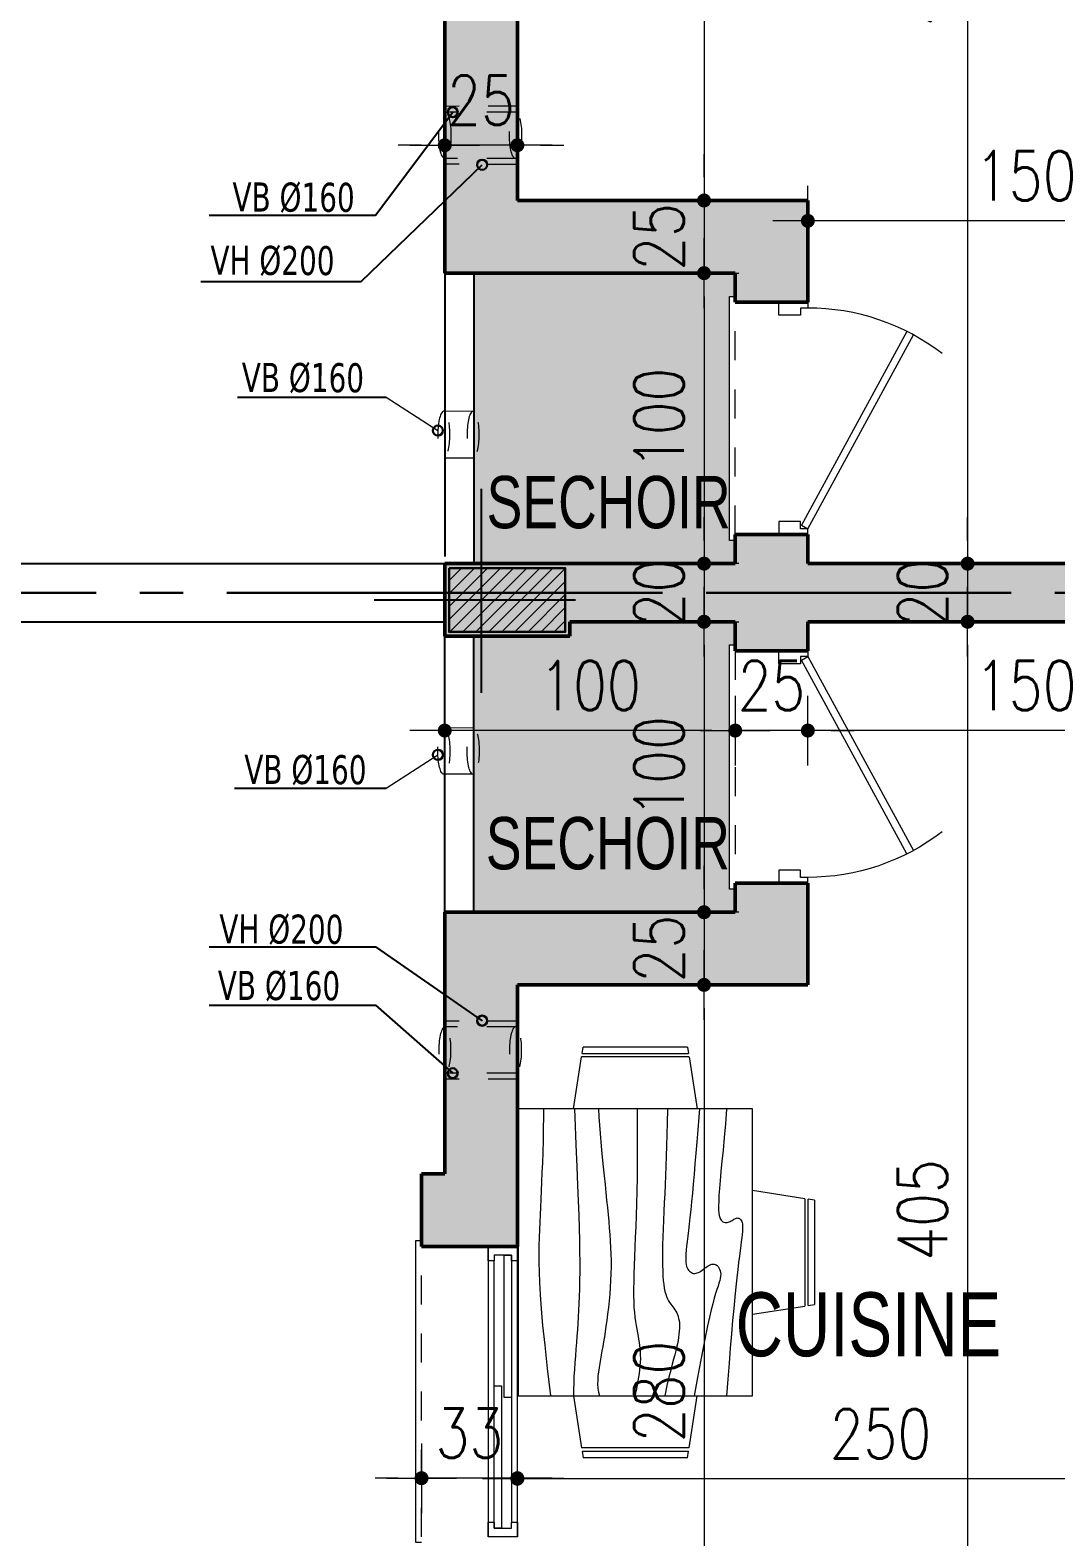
# Model space of a CAD drawing. Header units: millimetres. Extents: x 906 to 2589, y -1235 to -637.
# Drawn here: x 2549.24 to 2552.77, y -1223.86 to -1218.68 of the extents above; entities that cross this region are included whole.
import ezdxf

# ---------------------------------------------------------------- set-up
doc = ezdxf.new("R2010")
doc.units = ezdxf.units.MM
for name, pattern in [('AXES', [2, 1.25, -0.25, 0.25, -0.25]), ('CACHE', [0.375, 0.25, -0.125]), ('HIDDEN', [0.375, 0.25, -0.125])]:
    doc.linetypes.add(name, pattern=pattern)
doc.layers.get('DEFPOINTS').update_dxf_attribs({"color": 255, "lineweight": 13})
for name, color, linetype, lineweight in [('A-signe', 7, 'Continuous', 9), ('APPUITS', 7, 'Continuous', 18), ('AXE LIMITE', 1, 'AXES', 30), ('DIM.', 4, 'Continuous', 25), ('Extracteur cuisine 300m3', 7, 'Continuous', 20), ('GARD- CORP', 7, 'Continuous', 25), ('interrompu', 7, 'HIDDEN', 15), ('MENUISERIE', 7, 'Continuous', 13), ('MEUBLE', 35, 'Continuous', 15), ('MUR 0.25', 7, 'Continuous', 25), ('MUR 0.3', 7, 'Continuous', 30), ('MUR 0.5', 7, 'Continuous', 50), ('POTEAUX ARCH', 7, 'Continuous', 30), ('POTEAUX HACHURE', 7, 'Continuous', 15), ('TEXTE', 7, 'Continuous', 20)]:
    doc.layers.add(name, color=color, linetype=linetype, lineweight=lineweight)
for name, color, linetype in [('AXE', 7, 'AXES'), ('teinte 5', 200, 'Continuous'), ('TEINTE 6', 181, 'Continuous'), ('TEINTE SC', 254, 'Continuous')]:
    doc.layers.add(name, color=color, linetype=linetype)
doc.styles.add('atef', font='romans.shx', dxfattribs={"width": 0.8})
doc.styles.add('COTE', font='verdana.ttf', dxfattribs={"width": 0.7})
doc.styles.add('STYLE4', font='swisscl.ttf')
doc.dimstyles.new('COTEXT', dxfattribs={"dimscale": 0, "dimtxt": 0.17, "dimasz": 0.08, "dimexe": 0.015, "dimexo": 0.015, "dimgap": 0.07, "dimtad": 1, "dimdec": 0, "dimlfac": 100, "dimzin": 0, "dimdsep": 46, "dimtxsty": 'atef', "dimblk": 'SIG2', "dimcen": 0.15, "dimse1": 1, "dimse2": 1, "dimclrd": 256, "dimclre": 6, "dimclrt": 2, "dimadec": 0, "dimazin": 0, "dimtfac": 0.5, "dimtdec": 0, "dimtix": 1, "dimtmove": 2, "dimatfit": 1, "dimldrblk": 'SIG2', "dimfxl": 0.18, "dimtolj": 1, "dimtzin": 0, "dimlwd": 18, "dimarcsym": 0})

# ---------------------------------------------------------------- blocks, each defined once
blk = doc.blocks.new('P - 0.80')
at = {"layer": 'MENUISERIE'}
for points in [[(-0.6991, 0.3412), (-0.0325, -0.0217), (-0.02, 0), (-0.6875, 0.3633)], [(-0.8, 0), (-0.78, 0), (-0.78, -0.025), (-0.755, -0.025), (-0.755, -0.1), (-0.8, -0.1)], [(0, 0), (-0.02, 0), (-0.02, -0.025), (-0.045, -0.025), (-0.045, -0.1), (0, -0.1)]]:
    blk.add_lwpolyline(points, dxfattribs=at)
blk.add_arc((-0.02, 0), 0.76, 142.5454, 180, dxfattribs=at)
blk = doc.blocks.new('SIG2')
at = {"layer": 'A-signe'}
for p, q in [((0, 1.5), (0, 0.5)), ((-1.5, 0), (-0.5, 0)), ((-0.5, 0), (0.5, 0)), ((0, 0.5), (0, -0.5)), ((0.5, 0), (1.5, 0)), ((0, -0.5), (0, -1.5))]:
    blk.add_line(p, q, dxfattribs=at)
at = {"layer": 'A-signe', "const_width": 0.3}
blk.add_lwpolyline([(-0.15, 0, 1), (0.15, 0, 1)], format="xyb", close=True, dxfattribs=at)
blk = doc.blocks.new('*D1193')
at = {"layer": 'DEFPOINTS', "color": 0, "transparency": 16777216}
for p in [(2551.1229, -1216.464), (2552.4627, -1220.514), (2552.6628, -1220.514)]:
    blk.add_point(p, dxfattribs=at)
at = {"layer": 'DIM.', "lineweight": 18, "transparency": 16777216}
blk.add_line((2552.4627, -1216.544), (2552.4627, -1220.434), dxfattribs=at)
at = {"layer": 'DIM.', "lineweight": 18, "transparency": 16777216, "xscale": 0.08, "yscale": 0.08, "zscale": 0.08}
for p, rotation in [((2552.4627, -1216.464), 90), ((2552.4627, -1220.514), 270)]:
    blk.add_blockref('SIG2', p, dxfattribs=dict(at, rotation=rotation))
at = {"layer": 'DIM.', "color": 2, "transparency": 16777216, "insert": (2552.3077, -1218.489), "char_height": 0.17, "attachment_point": 5, "rotation": 90, "style": 'atef'}
blk.add_mtext('\\A1;405', dxfattribs=at)
blk = doc.blocks.new('*D1194')
at = {"layer": 'DEFPOINTS', "color": 0, "transparency": 16777216}
for p in [(2552.6628, -1220.514), (2552.4627, -1220.714), (2552.7114, -1220.714)]:
    blk.add_point(p, dxfattribs=at)
at = {"layer": 'DIM.', "lineweight": 18, "transparency": 16777216}
for p, q in [((2552.4627, -1220.434), (2552.4627, -1220.354)), ((2552.4627, -1220.514), (2552.4627, -1220.714)), ((2552.4627, -1220.794), (2552.4627, -1220.874))]:
    blk.add_line(p, q, dxfattribs=at)
at = {"layer": 'DIM.', "lineweight": 18, "transparency": 16777216, "xscale": 0.08, "yscale": 0.08, "zscale": 0.08}
for p, rotation in [((2552.4627, -1220.514), 270), ((2552.4627, -1220.714), 90)]:
    blk.add_blockref('SIG2', p, dxfattribs=dict(at, rotation=rotation))
at = {"layer": 'DIM.', "color": 2, "transparency": 16777216, "insert": (2552.3077, -1220.614), "char_height": 0.17, "attachment_point": 5, "rotation": 90, "style": 'atef'}
blk.add_mtext('\\A1;20', dxfattribs=at)
blk = doc.blocks.new('*D1195')
at = {"layer": 'DEFPOINTS', "color": 0, "transparency": 16777216}
for p in [(2552.7114, -1220.714), (2551.3681, -1224.764), (2552.4627, -1224.764)]:
    blk.add_point(p, dxfattribs=at)
at = {"layer": 'DIM.', "lineweight": 18, "transparency": 16777216}
blk.add_line((2552.4627, -1220.794), (2552.4627, -1224.684), dxfattribs=at)
at = {"layer": 'DIM.', "lineweight": 18, "transparency": 16777216, "xscale": 0.08, "yscale": 0.08, "zscale": 0.08}
for p, rotation in [((2552.4627, -1220.714), 90), ((2552.4627, -1224.764), 270)]:
    blk.add_blockref('SIG2', p, dxfattribs=dict(at, rotation=rotation))
at = {"layer": 'DIM.', "color": 2, "transparency": 16777216, "insert": (2552.3077, -1222.739), "char_height": 0.17, "attachment_point": 5, "rotation": 90, "style": 'atef'}
blk.add_mtext('\\A1;405', dxfattribs=at)
blk = doc.blocks.new('*D1198')
at = {"layer": 'DEFPOINTS', "color": 0, "transparency": 16777216}
for p in [(2550.6628, -1219.0738), (2550.9128, -1219.264), (2550.6628, -1219.514)]:
    blk.add_point(p, dxfattribs=at)
at = {"layer": 'DIM.', "lineweight": 18, "transparency": 16777216}
for p, q in [((2550.5828, -1219.0738), (2550.5028, -1219.0738)), ((2550.9128, -1219.0738), (2550.6628, -1219.0738)), ((2550.9928, -1219.0738), (2551.0728, -1219.0738))]:
    blk.add_line(p, q, dxfattribs=at)
at = {"layer": 'DIM.', "lineweight": 18, "transparency": 16777216, "xscale": 0.08, "yscale": 0.08, "zscale": 0.08}
blk.add_blockref('SIG2', (2550.6628, -1219.0738), dxfattribs=at)
at = {"layer": 'DIM.', "lineweight": 18, "transparency": 16777216, "xscale": 0.08, "yscale": 0.08, "zscale": 0.08, "rotation": 180}
blk.add_blockref('SIG2', (2550.9128, -1219.0738), dxfattribs=at)
at = {"layer": 'DIM.', "color": 2, "transparency": 16777216, "insert": (2550.7878, -1218.9188), "char_height": 0.17, "attachment_point": 5, "style": 'atef'}
blk.add_mtext('\\A1;25', dxfattribs=at)
blk = doc.blocks.new('*D1250')
at = {"layer": 'DEFPOINTS', "color": 0, "transparency": 16777216}
for p in [(2551.9128, -1220.714), (2553.4128, -1220.941), (2551.9128, -1221.0886)]:
    blk.add_point(p, dxfattribs=at)
at = {"layer": 'DIM.', "lineweight": 18, "transparency": 16777216}
blk.add_line((2553.3328, -1221.0886), (2551.9928, -1221.0886), dxfattribs=at)
at = {"layer": 'DIM.', "lineweight": 18, "transparency": 16777216, "xscale": 0.08, "yscale": 0.08, "zscale": 0.08, "rotation": 180}
blk.add_blockref('SIG2', (2551.9128, -1221.0886), dxfattribs=at)
at = {"layer": 'DIM.', "lineweight": 18, "transparency": 16777216, "xscale": 0.08, "yscale": 0.08, "zscale": 0.08}
blk.add_blockref('SIG2', (2553.4128, -1221.0886), dxfattribs=at)
at = {"layer": 'DIM.', "color": 2, "transparency": 16777216, "insert": (2552.6628, -1220.9336), "char_height": 0.17, "attachment_point": 5, "style": 'atef'}
blk.add_mtext('\\A1;150', dxfattribs=at)
blk = doc.blocks.new('*D1251')
at = {"layer": 'DEFPOINTS', "color": 0, "transparency": 16777216}
for p in [(2551.6628, -1220.714), (2551.9128, -1220.714), (2551.6628, -1221.0886)]:
    blk.add_point(p, dxfattribs=at)
at = {"layer": 'DIM.', "lineweight": 18, "transparency": 16777216}
for p, q in [((2551.5828, -1221.0886), (2551.5028, -1221.0886)), ((2551.9128, -1221.0886), (2551.6628, -1221.0886)), ((2551.9928, -1221.0886), (2552.0728, -1221.0886))]:
    blk.add_line(p, q, dxfattribs=at)
at = {"layer": 'DIM.', "lineweight": 18, "transparency": 16777216, "xscale": 0.08, "yscale": 0.08, "zscale": 0.08}
blk.add_blockref('SIG2', (2551.6628, -1221.0886), dxfattribs=at)
at = {"layer": 'DIM.', "lineweight": 18, "transparency": 16777216, "xscale": 0.08, "yscale": 0.08, "zscale": 0.08, "rotation": 180}
blk.add_blockref('SIG2', (2551.9128, -1221.0886), dxfattribs=at)
at = {"layer": 'DIM.', "color": 2, "transparency": 16777216, "insert": (2551.7878, -1220.9336), "char_height": 0.17, "attachment_point": 5, "style": 'atef'}
blk.add_mtext('\\A1;25', dxfattribs=at)
blk = doc.blocks.new('*D1138')
at = {"layer": 'DEFPOINTS', "color": 0, "transparency": 16777216}
for p in [(2551.6628, -1220.6641), (2550.6628, -1220.714), (2550.6628, -1221.0886)]:
    blk.add_point(p, dxfattribs=at)
at = {"layer": 'DIM.', "lineweight": 18, "transparency": 16777216}
blk.add_line((2551.5828, -1221.0886), (2550.7428, -1221.0886), dxfattribs=at)
at = {"layer": 'DIM.', "lineweight": 18, "transparency": 16777216, "xscale": 0.08, "yscale": 0.08, "zscale": 0.08, "rotation": 180}
blk.add_blockref('SIG2', (2550.6628, -1221.0886), dxfattribs=at)
at = {"layer": 'DIM.', "lineweight": 18, "transparency": 16777216, "xscale": 0.08, "yscale": 0.08, "zscale": 0.08}
blk.add_blockref('SIG2', (2551.6628, -1221.0886), dxfattribs=at)
at = {"layer": 'DIM.', "color": 2, "transparency": 16777216, "insert": (2551.1628, -1220.9336), "char_height": 0.17, "attachment_point": 5, "style": 'atef'}
blk.add_mtext('\\A1;100', dxfattribs=at)
blk = doc.blocks.new('*D1295')
at = {"layer": 'DEFPOINTS', "color": 0, "transparency": 16777216}
for p in [(2551.342, -1216.464), (2551.4128, -1219.264), (2551.5554, -1219.264)]:
    blk.add_point(p, dxfattribs=at)
at = {"layer": 'DIM.', "lineweight": 18, "transparency": 16777216}
blk.add_line((2551.5554, -1216.544), (2551.5554, -1219.184), dxfattribs=at)
at = {"layer": 'DIM.', "lineweight": 18, "transparency": 16777216, "xscale": 0.08, "yscale": 0.08, "zscale": 0.08}
for p, rotation in [((2551.5554, -1216.464), 90), ((2551.5554, -1219.264), 270)]:
    blk.add_blockref('SIG2', p, dxfattribs=dict(at, rotation=rotation))
at = {"layer": 'DIM.', "color": 2, "transparency": 16777216, "insert": (2551.4004, -1217.864), "char_height": 0.17, "attachment_point": 5, "rotation": 90, "style": 'atef'}
blk.add_mtext('\\A1;280', dxfattribs=at)
blk = doc.blocks.new('*D1296')
at = {"layer": 'DEFPOINTS', "color": 0, "transparency": 16777216}
for p in [(2551.4128, -1219.264), (2551.3723, -1219.514), (2551.5554, -1219.514)]:
    blk.add_point(p, dxfattribs=at)
at = {"layer": 'DIM.', "lineweight": 18, "transparency": 16777216}
for p, q in [((2551.5554, -1219.184), (2551.5554, -1219.104)), ((2551.5554, -1219.264), (2551.5554, -1219.514)), ((2551.5554, -1219.594), (2551.5554, -1219.674))]:
    blk.add_line(p, q, dxfattribs=at)
at = {"layer": 'DIM.', "lineweight": 18, "transparency": 16777216, "xscale": 0.08, "yscale": 0.08, "zscale": 0.08}
for p, rotation in [((2551.5554, -1219.264), 270), ((2551.5554, -1219.514), 90)]:
    blk.add_blockref('SIG2', p, dxfattribs=dict(at, rotation=rotation))
at = {"layer": 'DIM.', "color": 2, "transparency": 16777216, "insert": (2551.4004, -1219.389), "char_height": 0.17, "attachment_point": 5, "rotation": 90, "style": 'atef'}
blk.add_mtext('\\A1;25', dxfattribs=at)
blk = doc.blocks.new('*D1297')
at = {"layer": 'DEFPOINTS', "color": 0, "transparency": 16777216}
for p in [(2551.3723, -1219.514), (2551.5554, -1220.514), (2551.6628, -1220.514)]:
    blk.add_point(p, dxfattribs=at)
at = {"layer": 'DIM.', "lineweight": 18, "transparency": 16777216}
blk.add_line((2551.5554, -1219.594), (2551.5554, -1220.434), dxfattribs=at)
at = {"layer": 'DIM.', "lineweight": 18, "transparency": 16777216, "xscale": 0.08, "yscale": 0.08, "zscale": 0.08}
for p, rotation in [((2551.5554, -1219.514), 90), ((2551.5554, -1220.514), 270)]:
    blk.add_blockref('SIG2', p, dxfattribs=dict(at, rotation=rotation))
at = {"layer": 'DIM.', "color": 2, "transparency": 16777216, "insert": (2551.4004, -1220.014), "char_height": 0.17, "attachment_point": 5, "rotation": 90, "style": 'atef'}
blk.add_mtext('\\A1;100', dxfattribs=at)
blk = doc.blocks.new('*D1298')
at = {"layer": 'DEFPOINTS', "color": 0, "transparency": 16777216}
for p in [(2551.6628, -1220.514), (2551.5554, -1220.714), (2551.6628, -1220.714)]:
    blk.add_point(p, dxfattribs=at)
at = {"layer": 'DIM.', "lineweight": 18, "transparency": 16777216}
for p, q in [((2551.5554, -1220.434), (2551.5554, -1220.354)), ((2551.5554, -1220.514), (2551.5554, -1220.714)), ((2551.5554, -1220.794), (2551.5554, -1220.874))]:
    blk.add_line(p, q, dxfattribs=at)
at = {"layer": 'DIM.', "lineweight": 18, "transparency": 16777216, "xscale": 0.08, "yscale": 0.08, "zscale": 0.08}
for p, rotation in [((2551.5554, -1220.514), 270), ((2551.5554, -1220.714), 90)]:
    blk.add_blockref('SIG2', p, dxfattribs=dict(at, rotation=rotation))
at = {"layer": 'DIM.', "color": 2, "transparency": 16777216, "insert": (2551.4004, -1220.614), "char_height": 0.17, "attachment_point": 5, "rotation": 90, "style": 'atef'}
blk.add_mtext('\\A1;20', dxfattribs=at)
blk = doc.blocks.new('*D1299')
at = {"layer": 'DEFPOINTS', "color": 0, "transparency": 16777216}
for p in [(2551.6628, -1220.714), (2551.5554, -1221.714), (2551.6628, -1221.714)]:
    blk.add_point(p, dxfattribs=at)
at = {"layer": 'DIM.', "lineweight": 18, "transparency": 16777216}
blk.add_line((2551.5554, -1220.794), (2551.5554, -1221.634), dxfattribs=at)
at = {"layer": 'DIM.', "lineweight": 18, "transparency": 16777216, "xscale": 0.08, "yscale": 0.08, "zscale": 0.08}
for p, rotation in [((2551.5554, -1220.714), 90), ((2551.5554, -1221.714), 270)]:
    blk.add_blockref('SIG2', p, dxfattribs=dict(at, rotation=rotation))
at = {"layer": 'DIM.', "color": 2, "transparency": 16777216, "insert": (2551.4004, -1221.214), "char_height": 0.17, "attachment_point": 5, "rotation": 90, "style": 'atef'}
blk.add_mtext('\\A1;100', dxfattribs=at)
blk = doc.blocks.new('*D1300')
at = {"layer": 'DEFPOINTS', "color": 0, "transparency": 16777216}
for p in [(2551.6628, -1221.714), (2551.5554, -1221.964), (2551.6957, -1221.964)]:
    blk.add_point(p, dxfattribs=at)
at = {"layer": 'DIM.', "lineweight": 18, "transparency": 16777216}
for p, q in [((2551.5554, -1221.634), (2551.5554, -1221.554)), ((2551.5554, -1221.714), (2551.5554, -1221.964)), ((2551.5554, -1222.044), (2551.5554, -1222.124))]:
    blk.add_line(p, q, dxfattribs=at)
at = {"layer": 'DIM.', "lineweight": 18, "transparency": 16777216, "xscale": 0.08, "yscale": 0.08, "zscale": 0.08}
for p, rotation in [((2551.5554, -1221.714), 270), ((2551.5554, -1221.964), 90)]:
    blk.add_blockref('SIG2', p, dxfattribs=dict(at, rotation=rotation))
at = {"layer": 'DIM.', "color": 2, "transparency": 16777216, "insert": (2551.4004, -1221.839), "char_height": 0.17, "attachment_point": 5, "rotation": 90, "style": 'atef'}
blk.add_mtext('\\A1;25', dxfattribs=at)
blk = doc.blocks.new('*D1301')
at = {"layer": 'DEFPOINTS', "color": 0, "transparency": 16777216}
for p in [(2551.6957, -1221.964), (2551.5554, -1224.764), (2551.727, -1224.764)]:
    blk.add_point(p, dxfattribs=at)
at = {"layer": 'DIM.', "lineweight": 18, "transparency": 16777216}
blk.add_line((2551.5554, -1222.044), (2551.5554, -1224.684), dxfattribs=at)
at = {"layer": 'DIM.', "lineweight": 18, "transparency": 16777216, "xscale": 0.08, "yscale": 0.08, "zscale": 0.08}
for p, rotation in [((2551.5554, -1221.964), 90), ((2551.5554, -1224.764), 270)]:
    blk.add_blockref('SIG2', p, dxfattribs=dict(at, rotation=rotation))
at = {"layer": 'DIM.', "color": 2, "transparency": 16777216, "insert": (2551.4004, -1223.364), "char_height": 0.17, "attachment_point": 5, "rotation": 90, "style": 'atef'}
blk.add_mtext('\\A1;280', dxfattribs=at)
blk = doc.blocks.new('*D1163')
at = {"layer": 'DEFPOINTS', "color": 0, "transparency": 16777216}
for p in [(2550.9128, -1223.664), (2550.9128, -1223.7602), (2553.4128, -1223.744)]:
    blk.add_point(p, dxfattribs=at)
at = {"layer": 'DIM.', "lineweight": 18, "transparency": 16777216}
blk.add_line((2553.3328, -1223.664), (2550.9928, -1223.664), dxfattribs=at)
at = {"layer": 'DIM.', "lineweight": 18, "transparency": 16777216, "xscale": 0.08, "yscale": 0.08, "zscale": 0.08, "rotation": 180}
blk.add_blockref('SIG2', (2550.9128, -1223.664), dxfattribs=at)
at = {"layer": 'DIM.', "lineweight": 18, "transparency": 16777216, "xscale": 0.08, "yscale": 0.08, "zscale": 0.08}
blk.add_blockref('SIG2', (2553.4128, -1223.664), dxfattribs=at)
at = {"layer": 'DIM.', "color": 2, "transparency": 16777216, "insert": (2552.1628, -1223.509), "char_height": 0.17, "attachment_point": 5, "style": 'atef'}
blk.add_mtext('\\A1;250', dxfattribs=at)
blk = doc.blocks.new('*D1303')
at = {"layer": 'DEFPOINTS', "color": 0, "transparency": 16777216}
for p in [(2550.5828, -1223.6621), (2550.9128, -1223.7602), (2550.5828, -1223.864)]:
    blk.add_point(p, dxfattribs=at)
at = {"layer": 'DIM.', "lineweight": 18, "transparency": 16777216}
for p, q in [((2550.5028, -1223.6621), (2550.4228, -1223.6621)), ((2550.9128, -1223.6621), (2550.5828, -1223.6621)), ((2550.9928, -1223.6621), (2551.0728, -1223.6621))]:
    blk.add_line(p, q, dxfattribs=at)
at = {"layer": 'DIM.', "lineweight": 18, "transparency": 16777216, "xscale": 0.08, "yscale": 0.08, "zscale": 0.08}
blk.add_blockref('SIG2', (2550.5828, -1223.6621), dxfattribs=at)
at = {"layer": 'DIM.', "lineweight": 18, "transparency": 16777216, "xscale": 0.08, "yscale": 0.08, "zscale": 0.08, "rotation": 180}
blk.add_blockref('SIG2', (2550.9128, -1223.6621), dxfattribs=at)
at = {"layer": 'DIM.', "color": 2, "transparency": 16777216, "insert": (2550.7478, -1223.5071), "char_height": 0.17, "attachment_point": 5, "style": 'atef'}
blk.add_mtext('\\A1;33', dxfattribs=at)
blk = doc.blocks.new('*D1308')
at = {"layer": 'DEFPOINTS', "color": 0, "transparency": 16777216}
for p in [(2553.4128, -1218.6896), (2551.9128, -1219.264), (2551.9128, -1219.334)]:
    blk.add_point(p, dxfattribs=at)
at = {"layer": 'DIM.', "lineweight": 18, "transparency": 16777216}
blk.add_line((2553.3328, -1219.334), (2551.9928, -1219.334), dxfattribs=at)
at = {"layer": 'DIM.', "lineweight": 18, "transparency": 16777216, "xscale": 0.08, "yscale": 0.08, "zscale": 0.08, "rotation": 180}
blk.add_blockref('SIG2', (2551.9128, -1219.334), dxfattribs=at)
at = {"layer": 'DIM.', "lineweight": 18, "transparency": 16777216, "xscale": 0.08, "yscale": 0.08, "zscale": 0.08}
blk.add_blockref('SIG2', (2553.4128, -1219.334), dxfattribs=at)
at = {"layer": 'DIM.', "color": 2, "transparency": 16777216, "insert": (2552.6628, -1219.179), "char_height": 0.17, "attachment_point": 5, "style": 'atef'}
blk.add_mtext('\\A1;150', dxfattribs=at)

msp = doc.modelspace()

# ---------------------------------------------------------------- hatches: boundary and pattern name
at = {"layer": 'POTEAUX HACHURE'}
h = msp.add_hatch(dxfattribs=at)
h.set_pattern_fill('ANSI31', color=256, scale=0.01)
h.set_pattern_definition([(45, (1440.705087, -320.448652), (-0.0224506403, 0.0224506403), [])])
h.paths.add_polyline_path([(2550.6778, -1220.529), (2551.0779, -1220.529), (2551.0779, -1220.7489), (2550.6778, -1220.7489)])
at = {"layer": 'teinte 5'}
h = msp.add_hatch(color=256, dxfattribs=at)
h.dxf.hatch_style = 1
h.paths.add_polyline_path([(2553.5129, -1220.614), (2550.6628, -1220.614), (2550.6628, -1220.7639), (2551.0929, -1220.7639), (2551.0929, -1220.714), (2551.6628, -1220.714), (2551.6628, -1220.814), (2551.9128, -1220.814), (2551.9128, -1220.714), (2553.4128, -1220.714), (2553.4128, -1223.7602), (2552.8099, -1223.7602), (2552.8099, -1223.8602), (2553.4128, -1223.8602), (2553.4128, -1224.764), (2552.9099, -1224.764), (2552.9099, -1224.664), (2552.8099, -1224.664), (2552.8099, -1224.764), (2552.7233, -1224.764), (2552.7233, -1224.864), (2553.5169, -1224.864), (2554.0424, -1225.3895), (2553.9363, -1225.4956), (2554.007, -1225.5663), (2554.1093, -1225.464), (2555.9628, -1225.464), (2555.9628, -1225.5253), (2556.0628, -1225.5253), (2556.0628, -1225.364), (2554.1583, -1225.364), (2553.5128, -1224.7186)])
h = msp.add_hatch(color=256, dxfattribs=at)
h.dxf.hatch_style = 1
h.paths.add_polyline_path([(2551.9128, -1221.614), (2551.6628, -1221.614), (2551.6628, -1221.714), (2550.6628, -1221.714), (2550.6628, -1222.614), (2550.5828, -1222.614), (2550.5828, -1222.864), (2550.9128, -1222.864), (2550.9128, -1221.964), (2551.9128, -1221.964)])
at = {"layer": 'TEINTE 6'}
h = msp.add_hatch(color=256, dxfattribs=at)
h.dxf.hatch_style = 1
h.paths.add_polyline_path([(2553.663, -1216.364), (2552.9628, -1216.364), (2552.9628, -1216.214), (2552.8628, -1216.214), (2552.8628, -1216.364), (2552.7233, -1216.364), (2552.7233, -1216.464), (2552.8099, -1216.464), (2552.8099, -1216.564), (2552.9099, -1216.564), (2552.9099, -1216.464), (2553.4128, -1216.464), (2553.4128, -1217.3679), (2552.8099, -1217.3679), (2552.8099, -1217.4679), (2553.4128, -1217.4679), (2553.4128, -1220.514), (2551.9128, -1220.514), (2551.9128, -1220.414), (2551.6628, -1220.414), (2551.6628, -1220.514), (2550.6628, -1220.514), (2550.6628, -1220.614), (2553.5128, -1220.614), (2553.5128, -1218.114), (2557.0346, -1218.114), (2557.124, -1218.0246), (2557.0533, -1217.9539), (2556.9932, -1218.014), (2553.5128, -1218.014), (2553.5128, -1216.8941), (2553.663, -1216.8941)])
h = msp.add_hatch(color=256, dxfattribs=at)
h.dxf.hatch_style = 1
h.paths.add_polyline_path([(2551.9128, -1219.264), (2550.9128, -1219.264), (2550.9128, -1218.364), (2550.5828, -1218.364), (2550.5828, -1218.614), (2550.6628, -1218.614), (2550.6628, -1219.514), (2551.6628, -1219.514), (2551.6628, -1219.614), (2551.9128, -1219.614)])
at = {"layer": 'TEINTE SC', "linetype": 'Continuous'}
h = msp.add_hatch(color=256, dxfattribs=at)
h.dxf.hatch_style = 1
h.paths.add_polyline_path([(2551.6428, -1219.594), (2551.6628, -1219.594), (2551.6628, -1219.514), (2550.7628, -1219.514), (2550.7628, -1220.514), (2551.0929, -1220.514), (2551.6628, -1220.514), (2551.6628, -1220.434), (2551.6428, -1220.434)])
h.paths.add_polyline_path([(2551.6428, -1220.794), (2551.6628, -1220.794), (2551.6628, -1220.714), (2551.0929, -1220.714), (2551.0929, -1220.7639), (2550.7628, -1220.7639), (2550.7628, -1221.714), (2551.6628, -1221.714), (2551.6628, -1221.634), (2551.6428, -1221.634)])

# ---------------------------------------------------------------- linework, layer by layer
at = {"layer": 'APPUITS'}
for points in [[(2551.6628, -1220.434), (2551.6428, -1220.434), (2551.6428, -1219.594), (2551.6628, -1219.594)], [(2551.6628, -1221.634), (2551.6428, -1221.634), (2551.6428, -1220.794), (2551.6628, -1220.794)], [(2550.5828, -1223.884), (2550.5628, -1223.884), (2550.5628, -1222.844), (2550.5828, -1222.844)]]:
    msp.add_lwpolyline(points, dxfattribs=at)
at = {"layer": 'AXE'}
for p, q in [((2550.7878, -1220.2559), (2550.7878, -1220.9589)), ((2550.4195, -1220.6391), (2551.1127, -1220.6391))]:
    msp.add_line(p, q, dxfattribs=at)
at = {"layer": 'AXE LIMITE', "ltscale": 0.6}
for points in [[(2550.6628, -1220.614), (2553.5128, -1220.614), (2553.5128, -1218.114), (2557.0346, -1218.114), (2558.0428, -1217.1059), (2557.9428, -1217.0059), (2557.9428, -1212.914)], [(2550.6628, -1220.614), (2544.4434, -1220.614)], [(2556.2128, -1229.2761), (2556.0878, -1229.2761), (2556.0878, -1226.5945), (2556.0628, -1226.5945), (2556.0628, -1225.364), (2554.1583, -1225.364), (2553.5128, -1224.7186), (2553.5129, -1220.614), (2550.6628, -1220.614)]]:
    msp.add_lwpolyline(points, dxfattribs=at)
at = {"layer": 'Extracteur cuisine 300m3', "linetype": 'CACHE', "ltscale": 0.15}
for p, q in [((2550.9072, -1218.9599), (2550.6634, -1218.9599)), ((2550.9072, -1218.9599), (2550.6634, -1218.9599)), ((2550.9072, -1218.9599), (2550.6634, -1218.9599)), ((2550.9072, -1218.9599), (2550.6634, -1218.9599)), ((2550.9072, -1218.9599), (2550.6634, -1218.9599)), ((2550.9072, -1218.9599), (2550.6634, -1218.9599)), ((2550.9072, -1219.1199), (2550.6634, -1219.1198)), ((2550.9072, -1219.1199), (2550.6634, -1219.1198)), ((2550.9072, -1219.1199), (2550.6634, -1219.1198)), ((2550.9072, -1219.1199), (2550.6634, -1219.1198)), ((2550.9072, -1219.1199), (2550.6634, -1219.1198)), ((2550.9072, -1219.1199), (2550.6634, -1219.1198)), ((2550.6612, -1220.1495), (2550.7621, -1220.1497)), ((2550.6612, -1221.0786), (2550.7621, -1221.0784)), ((2550.9072, -1222.1082), (2550.6634, -1222.1082)), ((2550.9072, -1222.1082), (2550.6634, -1222.1082)), ((2550.9072, -1222.1082), (2550.6634, -1222.1082)), ((2550.9072, -1222.1082), (2550.6634, -1222.1082)), ((2550.9072, -1222.1082), (2550.6634, -1222.1082)), ((2550.9072, -1222.1082), (2550.6634, -1222.1082)), ((2550.9072, -1222.2682), (2550.6634, -1222.2682)), ((2550.9072, -1222.2682), (2550.6634, -1222.2682)), ((2550.9072, -1222.2682), (2550.6634, -1222.2682)), ((2550.9072, -1222.2682), (2550.6634, -1222.2682)), ((2550.9072, -1222.2682), (2550.6634, -1222.2682)), ((2550.9072, -1222.2682), (2550.6634, -1222.2682))]:
    msp.add_line(p, q, dxfattribs=at)
at = {"layer": 'Extracteur cuisine 300m3', "lineweight": 25}
for p, q in [((2549.949, -1219.9411), (2550.4608, -1219.9411)), ((2549.9386, -1221.287), (2550.4608, -1221.287))]:
    msp.add_line(p, q, dxfattribs=at)
at = {"layer": 'Extracteur cuisine 300m3'}
for p, q in [((2550.4608, -1219.9411), (2550.6392, -1220.0559)), ((2550.4608, -1221.287), (2550.6392, -1221.1721))]:
    msp.add_line(p, q, dxfattribs=at)
at = {"layer": 'Extracteur cuisine 300m3', "linetype": 'CACHE', "ltscale": 0.15}
for points in [[(2550.9125, -1218.9396), (2550.6631, -1218.9398)], [(2550.9125, -1219.1396), (2550.6607, -1219.1393)], [(2550.7621, -1219.9897), (2550.6613, -1219.9894)], [(2550.7621, -1221.2384), (2550.6613, -1221.2387)], [(2550.9125, -1222.0885), (2550.6607, -1222.0888)], [(2550.9125, -1222.2885), (2550.6631, -1222.2883)]]:
    msp.add_lwpolyline(points, dxfattribs=at)
at = {"layer": 'Extracteur cuisine 300m3', "lineweight": 25, "flags": 128}
for points in [[(2549.8519, -1219.3143), (2550.425, -1219.3143), (2550.6902, -1218.9599)], [(2549.8229, -1219.5426), (2550.3755, -1219.5426), (2550.7915, -1219.1409)], [(2549.8519, -1221.8327), (2550.425, -1221.8327), (2550.7915, -1222.0872)], [(2549.8519, -1222.0343), (2550.425, -1222.0343), (2550.6902, -1222.2682)]]:
    msp.add_lwpolyline(points, dxfattribs=at)
at = {"layer": 'Extracteur cuisine 300m3', "linetype": 'CACHE', "ltscale": 0.15}
for centre in [(2550.6634, -1219.0399), (2550.6634, -1219.0399), (2550.6634, -1219.0399), (2550.6634, -1219.0399), (2550.6634, -1219.0399), (2550.6634, -1219.0399), (2550.9066, -1219.0399), (2550.9066, -1219.0399), (2550.9066, -1219.0399), (2550.9066, -1219.0399), (2550.9066, -1219.0399), (2550.9066, -1219.0399)]:
    msp.add_ellipse(centre, major_axis=(0, 0.08), ratio=0.260794, start_param=3.141593, end_param=9.424778, dxfattribs=at)
at = {"layer": 'Extracteur cuisine 300m3', "linetype": 'CACHE', "ltscale": 0.15, "extrusion": (0, 0, -1)}
for centre in [(2550.6598, -1220.0692), (2550.7606, -1220.0695)]:
    msp.add_ellipse(centre, major_axis=(0, 0.08), ratio=0.260794, dxfattribs=at)
at = {"layer": 'Extracteur cuisine 300m3', "linetype": 'CACHE', "ltscale": 0.15}
for centre in [(2550.6598, -1221.1589), (2550.7606, -1221.1586)]:
    msp.add_ellipse(centre, major_axis=(0, -0.08), ratio=0.260794, dxfattribs=at)
at = {"layer": 'Extracteur cuisine 300m3', "linetype": 'CACHE', "ltscale": 0.15, "extrusion": (0, 0, -1)}
for centre in [(2550.9066, -1222.1882), (2550.9066, -1222.1882), (2550.9066, -1222.1882), (2550.9066, -1222.1882), (2550.9066, -1222.1882), (2550.9066, -1222.1882), (2550.6634, -1222.1882), (2550.6634, -1222.1882), (2550.6634, -1222.1882), (2550.6634, -1222.1882), (2550.6634, -1222.1882), (2550.6634, -1222.1882)]:
    msp.add_ellipse(centre, major_axis=(0, -0.08), ratio=0.260794, start_param=3.141593, end_param=9.424778, dxfattribs=at)
at = {"layer": 'GARD- CORP'}
for p, q in [((2550.6628, -1219.514), (2550.6628, -1220.489)), ((2550.7628, -1219.514), (2550.7628, -1220.514)), ((2550.6628, -1221.714), (2550.6628, -1220.7389)), ((2550.7628, -1221.714), (2550.7628, -1220.7639))]:
    msp.add_line(p, q, dxfattribs=at)
at = {"layer": 'interrompu', "ltscale": 0.2}
for p, q in [((2551.6628, -1220.414), (2551.6628, -1219.614)), ((2551.6628, -1220.814), (2551.6628, -1221.614)), ((2550.5828, -1223.864), (2550.5828, -1222.864))]:
    msp.add_line(p, q, dxfattribs=at)
at = {"layer": 'MENUISERIE', "color": 2, "linetype": 'Continuous'}
for p, q in [((2550.8128, -1222.864), (2550.8128, -1223.864)), ((2550.9128, -1223.864), (2550.9128, -1222.864)), ((2550.8328, -1223.814), (2550.8328, -1222.914)), ((2550.8928, -1222.914), (2550.8928, -1223.814))]:
    msp.add_line(p, q, dxfattribs=at)
at = {"layer": 'MENUISERIE', "color": 2, "linetype": 'Continuous', "extrusion": (0, 0, -1)}
for points in [[(-2550.8128, -1222.864), (-2550.9128, -1222.864), (-2550.9128, -1222.914), (-2550.8928, -1222.914), (-2550.8928, -1222.894), (-2550.8328, -1222.894), (-2550.8328, -1222.914), (-2550.8128, -1222.914), (-2550.8128, -1222.914)], [(-2550.8678, -1222.894), (-2550.8928, -1222.894), (-2550.8928, -1223.384), (-2550.8678, -1223.384), (-2550.8678, -1223.384)], [(-2550.8328, -1223.344), (-2550.8578, -1223.344), (-2550.8578, -1223.834), (-2550.8328, -1223.834), (-2550.8328, -1223.834)], [(-2550.8128, -1223.864), (-2550.8128, -1223.814), (-2550.8328, -1223.814), (-2550.8328, -1223.834), (-2550.8928, -1223.834), (-2550.8928, -1223.814), (-2550.9128, -1223.814), (-2550.9128, -1223.864), (-2550.9128, -1223.864)]]:
    msp.add_lwpolyline(points, close=True, dxfattribs=at)
at = {"layer": 'MEUBLE'}
for p, q in [((2551.1061, -1222.391), (2551.1341, -1222.2114)), ((2551.5036, -1222.2114), (2551.134, -1222.2114)), ((2551.1358, -1222.2002), (2551.5019, -1222.2002)), ((2551.1359, -1222.2002), (2551.1394, -1222.1778)), ((2551.4984, -1222.1778), (2551.1394, -1222.1778)), ((2551.4984, -1222.1778), (2551.5019, -1222.2002)), ((2551.5037, -1222.2114), (2551.5317, -1222.391)), ((2550.915, -1222.391), (2550.915, -1223.3784)), ((2551.7228, -1222.391), (2550.915, -1222.391)), ((2551.7228, -1223.3784), (2551.7228, -1222.391)), ((2551.9024, -1222.6999), (2551.7228, -1222.6718)), ((2551.9023, -1222.7), (2551.9023, -1223.0696)), ((2551.936, -1222.7052), (2551.9136, -1222.7017)), ((2551.9136, -1223.0678), (2551.9136, -1222.7017)), ((2551.936, -1222.7052), (2551.936, -1223.0642)), ((2551.7228, -1223.0975), (2551.9023, -1223.0695)), ((2551.9136, -1223.0677), (2551.936, -1223.0642)), ((2550.915, -1223.3784), (2551.7228, -1223.3784)), ((2551.1061, -1223.3783), (2551.1341, -1223.5579)), ((2551.5037, -1223.5579), (2551.5317, -1223.3783)), ((2551.5036, -1223.5579), (2551.134, -1223.5579)), ((2551.1358, -1223.5691), (2551.5019, -1223.5691)), ((2551.1359, -1223.5691), (2551.1394, -1223.5915)), ((2551.4984, -1223.5915), (2551.1394, -1223.5915)), ((2551.4984, -1223.5915), (2551.5019, -1223.5691))]:
    msp.add_line(p, q, dxfattribs=at)
for points in [[(2551.0032, -1222.391), (2551.0029, -1222.4163), (2551.0021, -1222.4601), (2551.0011, -1222.5012), (2551.0001, -1222.5398), (2550.9989, -1222.576), (2550.9976, -1222.6101), (2550.9963, -1222.6423), (2550.9949, -1222.6726), (2550.9935, -1222.7014), (2550.9921, -1222.7288), (2550.9908, -1222.7553), (2550.9896, -1222.7813), (2550.9885, -1222.8072), (2550.9876, -1222.8335), (2550.9871, -1222.8607), (2550.9868, -1222.8891), (2550.987, -1222.9193), (2550.9876, -1222.9519), (2550.9889, -1222.9883), (2550.9912, -1223.0301), (2550.9948, -1223.079), (2550.9999, -1223.1367), (2551.0068, -1223.2047), (2551.0158, -1223.2847), (2551.0272, -1223.3784)], [(2551.1097, -1222.391), (2551.1106, -1222.4193), (2551.1142, -1222.5139), (2551.1174, -1222.5902), (2551.1202, -1222.653), (2551.1225, -1222.707), (2551.1244, -1222.7563), (2551.1258, -1222.8017), (2551.1267, -1222.8436), (2551.1272, -1222.8823), (2551.1274, -1222.9181), (2551.1273, -1222.9511), (2551.1269, -1222.9816), (2551.1263, -1223.01), (2551.1255, -1223.0364), (2551.1246, -1223.0613), (2551.1234, -1223.0848), (2551.1222, -1223.1074), (2551.1208, -1223.1295), (2551.1193, -1223.1512), (2551.1177, -1223.173), (2551.116, -1223.1951), (2551.1142, -1223.2179), (2551.1124, -1223.2411), (2551.1107, -1223.2646), (2551.1091, -1223.2881), (2551.1077, -1223.3115), (2551.1067, -1223.3345), (2551.106, -1223.3568), (2551.1057, -1223.3784)], [(2551.1922, -1222.391), (2551.1936, -1222.4185), (2551.1975, -1222.4755), (2551.2012, -1222.5197), (2551.2048, -1222.5565), (2551.2082, -1222.5901), (2551.2115, -1222.6215), (2551.2146, -1222.651), (2551.2175, -1222.6789), (2551.2202, -1222.7053), (2551.2227, -1222.7305), (2551.2251, -1222.7547), (2551.2273, -1222.7781), (2551.2293, -1222.801), (2551.2311, -1222.8235), (2551.2326, -1222.8457), (2551.2338, -1222.8679), (2551.2347, -1222.89), (2551.2352, -1222.9122), (2551.2352, -1222.9347), (2551.2347, -1222.9576), (2551.2338, -1222.981), (2551.2324, -1223.0046), (2551.2306, -1223.0283), (2551.2284, -1223.0518), (2551.226, -1223.0749), (2551.2234, -1223.0973), (2551.2207, -1223.1187), (2551.2179, -1223.139), (2551.2151, -1223.158), (2551.2123, -1223.1757), (2551.2096, -1223.1924), (2551.2068, -1223.2083), (2551.2041, -1223.2235), (2551.2015, -1223.2383), (2551.1989, -1223.2527), (2551.1964, -1223.2671), (2551.194, -1223.2815), (2551.1919, -1223.2959), (2551.1903, -1223.3103), (2551.1893, -1223.3245), (2551.1891, -1223.3385), (2551.19, -1223.3522), (2551.192, -1223.3655), (2551.1955, -1223.3784)], [(2551.3247, -1222.391), (2551.3249, -1222.4004), (2551.3254, -1222.4639), (2551.3256, -1222.5226), (2551.3253, -1222.577), (2551.3248, -1222.6273), (2551.3239, -1222.6741), (2551.3229, -1222.7176), (2551.3216, -1222.7582), (2551.3203, -1222.7963), (2551.3189, -1222.8323), (2551.3175, -1222.8665), (2551.3162, -1222.8989), (2551.315, -1222.9295), (2551.314, -1222.9583), (2551.3133, -1222.9853), (2551.3129, -1223.0104), (2551.3128, -1223.0336), (2551.3133, -1223.0549), (2551.3142, -1223.0743), (2551.3156, -1223.0919), (2551.3174, -1223.1081), (2551.3194, -1223.1229), (2551.3215, -1223.1365), (2551.3238, -1223.1493), (2551.3261, -1223.1612), (2551.3282, -1223.1727), (2551.3303, -1223.1837), (2551.332, -1223.1946), (2551.3336, -1223.2053), (2551.3348, -1223.2161), (2551.3357, -1223.2271), (2551.3361, -1223.2384), (2551.3362, -1223.2501), (2551.3357, -1223.2624), (2551.3348, -1223.2753), (2551.3334, -1223.2886), (2551.3318, -1223.3018), (2551.3299, -1223.3147), (2551.3279, -1223.3268), (2551.326, -1223.3378), (2551.3242, -1223.3473), (2551.3226, -1223.355), (2551.3214, -1223.3606), (2551.3205, -1223.3646), (2551.3198, -1223.3672), (2551.3194, -1223.3691), (2551.3191, -1223.3707), (2551.319, -1223.3725), (2551.3189, -1223.3749), (2551.3189, -1223.3784)], [(2551.4293, -1222.391), (2551.4292, -1222.3929), (2551.4284, -1222.4379), (2551.4275, -1222.4795), (2551.4264, -1222.518), (2551.4253, -1222.5539), (2551.424, -1222.5879), (2551.4227, -1222.6203), (2551.4213, -1222.6518), (2551.4199, -1222.6827), (2551.4185, -1222.7135), (2551.4171, -1222.7441), (2551.4159, -1222.7741), (2551.4147, -1222.8033), (2551.4138, -1222.8315), (2551.413, -1222.8584), (2551.4126, -1222.8837), (2551.4124, -1222.9071), (2551.4126, -1222.9285), (2551.4131, -1222.9479), (2551.414, -1222.9655), (2551.4152, -1222.9812), (2551.4168, -1222.9953), (2551.4187, -1223.0078), (2551.421, -1223.0189), (2551.4236, -1223.0287), (2551.4266, -1223.0372), (2551.4298, -1223.0447), (2551.4333, -1223.0513), (2551.4369, -1223.0572), (2551.4407, -1223.0626), (2551.4444, -1223.0676), (2551.4481, -1223.0724), (2551.4517, -1223.0773), (2551.4551, -1223.0823), (2551.4583, -1223.0876), (2551.4612, -1223.0931), (2551.4638, -1223.099), (2551.4661, -1223.1054), (2551.468, -1223.1123), (2551.4694, -1223.1197), (2551.4704, -1223.1278), (2551.4708, -1223.1365), (2551.4707, -1223.1459), (2551.4702, -1223.1559), (2551.4692, -1223.1664), (2551.4678, -1223.1773), (2551.4659, -1223.1885), (2551.4636, -1223.2001), (2551.461, -1223.2119), (2551.458, -1223.2241), (2551.4546, -1223.2372), (2551.4506, -1223.2519), (2551.4461, -1223.2692), (2551.4408, -1223.2897), (2551.4347, -1223.3142), (2551.4278, -1223.3435), (2551.4199, -1223.3784)], [(2551.5395, -1222.391), (2551.5375, -1222.4198), (2551.5339, -1222.463), (2551.5305, -1222.5039), (2551.5273, -1222.543), (2551.5241, -1222.5804), (2551.5211, -1222.616), (2551.5182, -1222.6497), (2551.5153, -1222.6814), (2551.5124, -1222.7111), (2551.5096, -1222.7388), (2551.5068, -1222.7644), (2551.5041, -1222.788), (2551.5015, -1222.8096), (2551.4991, -1222.8293), (2551.497, -1222.8471), (2551.4952, -1222.8632), (2551.4938, -1222.8776), (2551.4928, -1222.8903), (2551.4924, -1222.9015), (2551.4924, -1222.9112), (2551.493, -1222.9196), (2551.494, -1222.9268), (2551.4954, -1222.9329), (2551.4973, -1222.9382), (2551.4995, -1222.9426), (2551.5022, -1222.9464), (2551.5051, -1222.9496), (2551.5084, -1222.9523), (2551.512, -1222.9544), (2551.5157, -1222.956), (2551.5197, -1222.9569), (2551.5237, -1222.9572), (2551.5279, -1222.9568), (2551.5321, -1222.9557), (2551.5363, -1222.954), (2551.5405, -1222.9517), (2551.5447, -1222.949), (2551.5489, -1222.9459), (2551.5531, -1222.9427), (2551.5573, -1222.9394), (2551.5615, -1222.9363), (2551.5657, -1222.9333), (2551.5699, -1222.9307), (2551.5741, -1222.9285), (2551.5783, -1222.9268), (2551.5823, -1222.9256), (2551.5863, -1222.925), (2551.5902, -1222.9252), (2551.5939, -1222.926), (2551.5975, -1222.9277), (2551.6009, -1222.9302), (2551.6041, -1222.9336), (2551.6069, -1222.9377), (2551.6092, -1222.9424), (2551.611, -1222.9478), (2551.6123, -1222.9537), (2551.6128, -1222.9601), (2551.6125, -1222.967), (2551.6114, -1222.9742), (2551.6094, -1222.9821), (2551.6068, -1222.991), (2551.6035, -1223.0012), (2551.5996, -1223.013), (2551.5953, -1223.0268), (2551.5905, -1223.0428), (2551.5854, -1223.0614), (2551.58, -1223.083), (2551.5741, -1223.1082), (2551.5677, -1223.1378), (2551.5605, -1223.1725), (2551.5524, -1223.2132), (2551.5432, -1223.2606), (2551.5327, -1223.3154), (2551.5209, -1223.3784)], [(2551.6331, -1222.391), (2551.6331, -1222.3919), (2551.6289, -1222.4428), (2551.6248, -1222.4897), (2551.6208, -1222.5325), (2551.6172, -1222.5713), (2551.6138, -1222.6063), (2551.611, -1222.6374), (2551.6086, -1222.6647), (2551.6069, -1222.6883), (2551.6058, -1222.7083), (2551.6054, -1222.7249), (2551.6056, -1222.7386), (2551.6064, -1222.7496), (2551.6077, -1222.7583), (2551.6095, -1222.7651), (2551.6117, -1222.7704), (2551.6144, -1222.7744), (2551.6173, -1222.7774), (2551.6206, -1222.7797), (2551.6241, -1222.7812), (2551.6277, -1222.7821), (2551.6314, -1222.7823), (2551.6351, -1222.782), (2551.6388, -1222.7812), (2551.6424, -1222.78), (2551.6458, -1222.7784), (2551.6491, -1222.7766), (2551.6522, -1222.7747), (2551.6553, -1222.7727), (2551.6582, -1222.7709), (2551.6611, -1222.7692), (2551.6639, -1222.7678), (2551.6667, -1222.7669), (2551.6695, -1222.7664), (2551.6723, -1222.7665), (2551.6749, -1222.7671), (2551.6775, -1222.7683), (2551.6798, -1222.7699), (2551.682, -1222.7721), (2551.6838, -1222.7749), (2551.6854, -1222.7781), (2551.6866, -1222.7819), (2551.6875, -1222.7863), (2551.688, -1222.7916), (2551.6882, -1222.7977), (2551.688, -1222.8049), (2551.6875, -1222.8133), (2551.6866, -1222.823), (2551.6854, -1222.8342), (2551.6838, -1222.847), (2551.6819, -1222.8616), (2551.6797, -1222.8783), (2551.6772, -1222.8974), (2551.6745, -1222.9192), (2551.6715, -1222.944), (2551.6683, -1222.972), (2551.6648, -1223.0034), (2551.6613, -1223.0386), (2551.6575, -1223.0774), (2551.6536, -1223.1197), (2551.6497, -1223.1653), (2551.6456, -1223.2141), (2551.6414, -1223.266), (2551.6373, -1223.3208), (2551.6331, -1223.3784)]]:
    msp.add_lwpolyline(points, dxfattribs=at)
at = {"layer": 'MUR 0.25', "linetype": 'Continuous'}
for p, q in [((2546.7628, -1220.514), (2550.6628, -1220.514)), ((2546.7628, -1220.714), (2550.6628, -1220.714))]:
    msp.add_line(p, q, dxfattribs=at)
at = {"layer": 'MUR 0.3'}
for centre in [(2550.6902, -1218.9599), (2550.7915, -1219.1409), (2550.6392, -1220.0559), (2550.6392, -1221.1721), (2550.7915, -1222.0872), (2550.7915, -1222.0872), (2550.6902, -1222.2682), (2550.6902, -1222.2682)]:
    msp.add_circle(centre, 0.0173, dxfattribs=at)
at = {"layer": 'MUR 0.5'}
for p, q in [((2550.9128, -1218.364), (2550.9128, -1219.264)), ((2550.6628, -1218.614), (2550.6628, -1219.514)), ((2550.9128, -1219.264), (2551.9128, -1219.264)), ((2551.9128, -1219.264), (2551.9128, -1219.614)), ((2550.6628, -1219.514), (2551.6628, -1219.514)), ((2551.6628, -1219.514), (2551.6628, -1219.614)), ((2551.6628, -1219.614), (2551.9128, -1219.614)), ((2551.6628, -1220.414), (2551.6628, -1220.514)), ((2551.6628, -1220.414), (2551.9128, -1220.414)), ((2551.9128, -1220.414), (2551.9128, -1220.514)), ((2550.6628, -1220.514), (2551.6628, -1220.514)), ((2550.6628, -1220.764), (2550.6628, -1220.514)), ((2551.9128, -1220.514), (2553.4128, -1220.514)), ((2551.0929, -1220.714), (2551.6628, -1220.714)), ((2551.0929, -1220.714), (2551.0929, -1220.7639)), ((2551.6628, -1220.714), (2551.6628, -1220.814)), ((2551.9128, -1220.714), (2551.9128, -1220.814)), ((2551.9128, -1220.714), (2553.4128, -1220.714)), ((2551.0929, -1220.7639), (2550.6628, -1220.7639)), ((2551.6628, -1220.814), (2551.9128, -1220.814)), ((2551.6628, -1221.614), (2551.6628, -1221.714)), ((2551.6628, -1221.614), (2551.9128, -1221.614)), ((2551.9128, -1221.614), (2551.9128, -1221.964)), ((2550.6628, -1222.614), (2550.6628, -1221.714)), ((2550.6628, -1221.714), (2551.6628, -1221.714)), ((2550.9128, -1222.864), (2550.9128, -1221.964)), ((2550.9128, -1221.964), (2551.9128, -1221.964)), ((2550.6628, -1222.614), (2550.5828, -1222.614)), ((2550.5828, -1222.614), (2550.5828, -1222.864)), ((2550.5828, -1222.864), (2550.9128, -1222.864))]:
    msp.add_line(p, q, dxfattribs=at)
at = {"layer": 'POTEAUX ARCH'}
msp.add_lwpolyline([(2550.6778, -1220.529), (2551.0779, -1220.529), (2551.0779, -1220.7489), (2550.6778, -1220.7489)], close=True, dxfattribs=at)

# ---------------------------------------------------------------- block references
at = {"layer": 'MENUISERIE', "rotation": 270}
msp.add_blockref('P - 0.80', (2551.9128, -1220.414), dxfattribs=at)
at = {"layer": 'MENUISERIE', "xscale": -1, "rotation": 270}
msp.add_blockref('P - 0.80', (2551.9128, -1220.814), dxfattribs=at)

# ---------------------------------------------------------------- texts
at = {"layer": 'Extracteur cuisine 300m3', "lineweight": 25, "style": 'COTE', "width": 0.7}
for s, p in [('VB %%C160', (2549.9318, -1219.3015, 0)), ('VH %%C200', (2549.856, -1219.5192, 0)), ('VB %%C160', (2549.9639, -1219.9225, 0)), ('VB %%C160', (2549.9725, -1221.2718, 0)), ('VH %%C200', (2549.8866, -1221.821, 0)), ('VB %%C160', (2549.8815, -1222.0154, 0))]:
    msp.add_text(s, height=0.1, rotation=359.7796, dxfattribs=at).set_placement(p)
at = {"layer": 'TEXTE', "style": 'STYLE4'}
for s, height, p in [('SECHOIR', 0.18, (2550.8069, -1220.3921)), ('SECHOIR', 0.18, (2550.8042, -1221.5662)), ('CUISINE', 0.22, (2551.6643, -1223.2424))]:
    msp.add_text(s, height=height, dxfattribs=at).set_placement(p)

# ---------------------------------------------------------------- dimensions: what is measured, and where the dimension line sits
at = {"layer": 'DIM.'}
for base, p1, p2, angle, picture, middle in [((2552.4627, -1220.514), (2551.1229, -1216.464), (2552.6628, -1220.514), 90, '*D1193', (2552.3077, -1218.489)), ((2551.5554, -1219.264), (2551.342, -1216.464), (2551.4128, -1219.264), 90, '*D1295', (2551.4004, -1217.864)), ((2550.6628, -1219.0738), (2550.9128, -1219.264), (2550.6628, -1219.514), 180, '*D1198', (2550.7878, -1218.9188)), ((2551.5554, -1219.514), (2551.4128, -1219.264), (2551.3723, -1219.514), 90, '*D1296', (2551.4004, -1219.389)), ((2551.5554, -1220.514), (2551.3723, -1219.514), (2551.6628, -1220.514), 90, '*D1297', (2551.4004, -1220.014)), ((2551.5554, -1220.714), (2551.6628, -1220.514), (2551.6628, -1220.714), 90, '*D1298', (2551.4004, -1220.614)), ((2552.4627, -1220.714), (2552.6628, -1220.514), (2552.7114, -1220.714), 90, '*D1194', (2552.3077, -1220.614)), ((2551.5554, -1221.714), (2551.6628, -1220.714), (2551.6628, -1221.714), 90, '*D1299', (2551.4004, -1221.214)), ((2552.4627, -1224.764), (2552.7114, -1220.714), (2551.3681, -1224.764), 90, '*D1195', (2552.3077, -1222.739)), ((2551.5554, -1221.964), (2551.6628, -1221.714), (2551.6957, -1221.964), 90, '*D1300', (2551.4004, -1221.839)), ((2551.5554, -1224.764), (2551.6957, -1221.964), (2551.727, -1224.764), 90, '*D1301', (2551.4004, -1223.364))]:
    dim = msp.add_linear_dim(base=base, p1=p1, p2=p2, angle=angle, dimstyle='COTEXT', override={"dimscale": 1}, dxfattribs=at)
    dim.commit()
    dim.dimension.update_dxf_attribs({"geometry": picture, "text_midpoint": middle})
for base, p1, p2, picture, middle in [((2551.9128, -1219.334), (2553.4128, -1218.6896), (2551.9128, -1219.264), '*D1308', (2552.6628, -1219.179)), ((2550.6628, -1221.0886), (2551.6628, -1220.6641), (2550.6628, -1220.714), '*D1138', (2551.1628, -1220.9336)), ((2551.6628, -1221.0886), (2551.9128, -1220.714), (2551.6628, -1220.714), '*D1251', (2551.7878, -1220.9336)), ((2551.9128, -1221.0886), (2553.4128, -1220.941), (2551.9128, -1220.714), '*D1250', (2552.6628, -1220.9336)), ((2550.5828, -1223.6621), (2550.9128, -1223.7602), (2550.5828, -1223.864), '*D1303', (2550.7478, -1223.5071)), ((2550.9128, -1223.664), (2553.4128, -1223.744), (2550.9128, -1223.7602), '*D1163', (2552.1628, -1223.509))]:
    dim = msp.add_linear_dim(base=base, p1=p1, p2=p2, dimstyle='COTEXT', override={"dimscale": 1}, dxfattribs=at)
    dim.commit()
    dim.dimension.update_dxf_attribs({"geometry": picture, "text_midpoint": middle})

doc.saveas('drawing.dxf')
